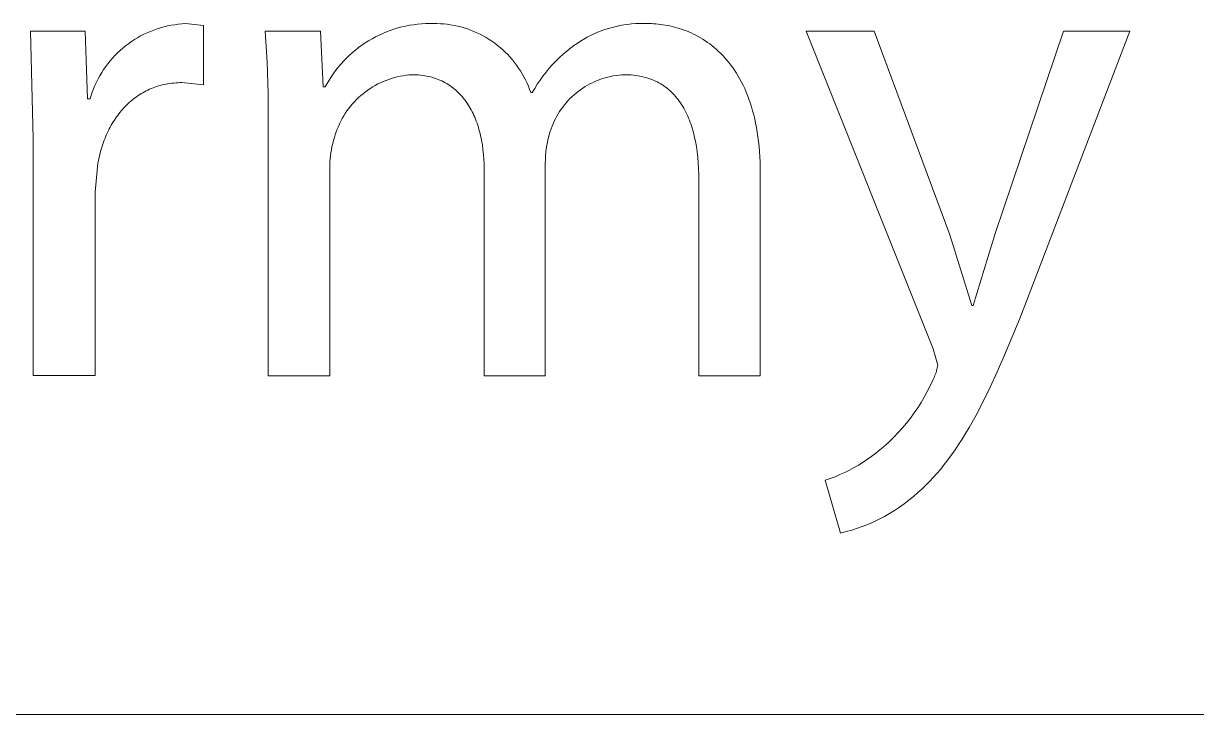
# Model space of a CAD drawing. Header units: millimetres. Extents: x 2840 to 6121, y 744 to 3036.
# Drawn here: x 5271.7 to 5325.9, y 744.1 to 776 of the extents above; entities that cross this region are included whole.
import ezdxf

# ---------------------------------------------------------------- set-up
doc = ezdxf.new("R2010")
doc.units = ezdxf.units.MM
doc.header["$MEASUREMENT"] = 0
doc.layers.add('Domyślny', color=7, linetype='Continuous', true_color=0x000000)

msp = doc.modelspace()

# ---------------------------------------------------------------- linework, layer by layer
at = {"layer": 'Domyślny', "color": 18, "lineweight": 15, "true_color": 0x000000}
for p, q in [((5277.741, 775.652), (5277.898, 775.707)), ((5277.898, 775.707), (5278.057, 775.757)), ((5278.057, 775.757), (5278.218, 775.801)), ((5278.218, 775.801), (5278.38, 775.839)), ((5278.38, 775.839), (5278.543, 775.872)), ((5278.543, 775.872), (5278.707, 775.899)), ((5278.707, 775.899), (5278.872, 775.92)), ((5278.872, 775.92), (5279.038, 775.936)), ((5279.038, 775.936), (5279.204, 775.946)), ((5279.204, 775.946), (5280.035, 775.858)), ((5280.035, 775.858), (5280.035, 773.127)), ((5288.649, 775.633), (5288.824, 775.692)), ((5288.824, 775.692), (5289.001, 775.746)), ((5289.001, 775.746), (5289.18, 775.793)), ((5289.18, 775.793), (5289.36, 775.835)), ((5289.36, 775.835), (5289.541, 775.87)), ((5289.541, 775.87), (5289.724, 775.899)), ((5289.724, 775.899), (5289.907, 775.922)), ((5289.907, 775.922), (5290.092, 775.939)), ((5290.092, 775.939), (5290.276, 775.949)), ((5290.276, 775.949), (5290.461, 775.953)), ((5290.461, 775.953), (5290.646, 775.951)), ((5290.646, 775.951), (5290.805, 775.95)), ((5290.805, 775.95), (5290.964, 775.944)), ((5290.964, 775.944), (5291.123, 775.933)), ((5291.123, 775.933), (5291.281, 775.916)), ((5291.281, 775.916), (5291.439, 775.893)), ((5291.439, 775.893), (5291.596, 775.866)), ((5291.596, 775.866), (5291.751, 775.832)), ((5291.751, 775.832), (5291.906, 775.794)), ((5291.906, 775.794), (5292.059, 775.751)), ((5292.059, 775.751), (5292.21, 775.702)), ((5292.21, 775.702), (5292.36, 775.648)), ((5298.388, 775.612), (5298.557, 775.672)), ((5298.557, 775.672), (5298.728, 775.727)), ((5298.728, 775.727), (5298.901, 775.776)), ((5298.901, 775.776), (5299.075, 775.819)), ((5299.075, 775.819), (5299.251, 775.857)), ((5299.251, 775.857), (5299.427, 775.888)), ((5299.427, 775.888), (5299.605, 775.913)), ((5299.605, 775.913), (5299.784, 775.933)), ((5299.784, 775.933), (5299.963, 775.947)), ((5299.963, 775.947), (5300.142, 775.954)), ((5300.142, 775.954), (5300.322, 775.956)), ((5300.322, 775.956), (5300.501, 775.951)), ((5300.501, 775.951), (5300.601, 775.95)), ((5300.601, 775.95), (5300.702, 775.947)), ((5300.702, 775.947), (5300.804, 775.942)), ((5300.804, 775.942), (5300.907, 775.934)), ((5300.907, 775.934), (5301.012, 775.925)), ((5301.012, 775.925), (5301.117, 775.913)), ((5301.117, 775.913), (5301.224, 775.898)), ((5301.224, 775.898), (5301.331, 775.881)), ((5301.331, 775.881), (5301.439, 775.862)), ((5301.439, 775.862), (5301.547, 775.84)), ((5301.547, 775.84), (5301.657, 775.815)), ((5301.657, 775.815), (5301.766, 775.788)), ((5301.766, 775.788), (5301.876, 775.758)), ((5301.876, 775.758), (5301.986, 775.725)), ((5301.986, 775.725), (5302.096, 775.689)), ((5302.096, 775.689), (5302.207, 775.65)), ((5272.179, 770.625), (5272.048, 775.596)), ((5272.048, 775.596), (5274.572, 775.596)), ((5274.572, 775.596), (5274.681, 772.471)), ((5276.708, 775.119), (5276.847, 775.21)), ((5276.847, 775.21), (5276.99, 775.296)), ((5276.99, 775.296), (5277.135, 775.378)), ((5277.135, 775.378), (5277.283, 775.454)), ((5277.283, 775.454), (5277.433, 775.525)), ((5277.433, 775.525), (5277.586, 775.591)), ((5277.586, 775.591), (5277.741, 775.652)), ((5282.972, 774.164), (5282.888, 775.601)), ((5282.888, 775.601), (5285.434, 775.601)), ((5285.434, 775.601), (5285.554, 773.023)), ((5287.494, 775.057), (5287.65, 775.156)), ((5287.65, 775.156), (5287.81, 775.249)), ((5287.81, 775.249), (5287.972, 775.337)), ((5287.972, 775.337), (5288.137, 775.42)), ((5288.137, 775.42), (5288.306, 775.496)), ((5288.306, 775.496), (5288.476, 775.568)), ((5288.476, 775.568), (5288.649, 775.633)), ((5292.36, 775.648), (5292.508, 775.589)), ((5292.508, 775.589), (5292.654, 775.525)), ((5292.654, 775.525), (5292.797, 775.456)), ((5292.797, 775.456), (5292.939, 775.382)), ((5292.939, 775.382), (5293.077, 775.304)), ((5293.077, 775.304), (5293.213, 775.221)), ((5293.213, 775.221), (5293.346, 775.133)), ((5293.346, 775.133), (5293.475, 775.041)), ((5297.274, 775.037), (5297.424, 775.134)), ((5297.424, 775.134), (5297.578, 775.227)), ((5297.578, 775.227), (5297.734, 775.315)), ((5297.734, 775.315), (5297.894, 775.397)), ((5297.894, 775.397), (5298.056, 775.475)), ((5298.056, 775.475), (5298.221, 775.546)), ((5298.221, 775.546), (5298.388, 775.612)), ((5302.207, 775.65), (5302.317, 775.608)), ((5302.317, 775.608), (5302.427, 775.563)), ((5302.427, 775.563), (5302.537, 775.515)), ((5302.537, 775.515), (5302.647, 775.463)), ((5302.647, 775.463), (5302.756, 775.409)), ((5302.756, 775.409), (5302.865, 775.351)), ((5302.865, 775.351), (5302.973, 775.289)), ((5302.973, 775.289), (5303.08, 775.225)), ((5303.08, 775.225), (5303.187, 775.156)), ((5303.187, 775.156), (5303.293, 775.084)), ((5313.705, 760.933), (5307.838, 775.596)), ((5307.838, 775.596), (5310.985, 775.596)), ((5310.985, 775.596), (5314.47, 766.2)), ((5316.568, 766.265), (5319.725, 775.596)), ((5322.774, 775.596), (5318.447, 764.266)), ((5319.725, 775.596), (5322.774, 775.596)), ((5275.947, 774.474), (5276.065, 774.592)), ((5276.065, 774.592), (5276.186, 774.706)), ((5276.186, 774.706), (5276.311, 774.816)), ((5276.311, 774.816), (5276.44, 774.922)), ((5276.44, 774.922), (5276.572, 775.022)), ((5276.572, 775.022), (5276.708, 775.119)), ((5286.768, 774.486), (5286.905, 774.61)), ((5286.905, 774.61), (5287.047, 774.729)), ((5287.047, 774.729), (5287.192, 774.843)), ((5287.192, 774.843), (5287.341, 774.953)), ((5287.341, 774.953), (5287.494, 775.057)), ((5293.475, 775.041), (5293.602, 774.944)), ((5293.602, 774.944), (5293.725, 774.844)), ((5293.725, 774.844), (5293.845, 774.739)), ((5293.845, 774.739), (5293.961, 774.63)), ((5293.961, 774.63), (5294.073, 774.517)), ((5296.63, 774.535), (5296.804, 774.683)), ((5296.804, 774.683), (5296.983, 774.826)), ((5296.983, 774.826), (5297.126, 774.934)), ((5297.126, 774.934), (5297.274, 775.037)), ((5303.293, 775.084), (5303.397, 775.009)), ((5303.397, 775.009), (5303.501, 774.929)), ((5303.501, 774.929), (5303.604, 774.846)), ((5303.604, 774.846), (5303.705, 774.759)), ((5303.705, 774.759), (5303.805, 774.668)), ((5303.805, 774.668), (5303.903, 774.573)), ((5275.522, 773.963), (5275.621, 774.096)), ((5275.621, 774.096), (5275.726, 774.226)), ((5275.726, 774.226), (5275.834, 774.352)), ((5275.834, 774.352), (5275.947, 774.474)), ((5283.015, 772.725), (5282.972, 774.164)), ((5286.263, 773.947), (5286.382, 774.088)), ((5286.382, 774.088), (5286.506, 774.225)), ((5286.506, 774.225), (5286.635, 774.358)), ((5286.635, 774.358), (5286.768, 774.486)), ((5294.073, 774.517), (5294.182, 774.4)), ((5294.182, 774.4), (5294.286, 774.28)), ((5294.286, 774.28), (5294.386, 774.156)), ((5294.386, 774.156), (5294.482, 774.029)), ((5295.987, 773.885), (5296.139, 774.055)), ((5296.139, 774.055), (5296.297, 774.221)), ((5296.297, 774.221), (5296.461, 774.381)), ((5296.461, 774.381), (5296.63, 774.535)), ((5303.903, 774.573), (5304, 774.474)), ((5304, 774.474), (5304.095, 774.371)), ((5304.095, 774.371), (5304.189, 774.264)), ((5304.189, 774.264), (5304.281, 774.152)), ((5304.281, 774.152), (5304.37, 774.037)), ((5275.171, 773.397), (5275.252, 773.543)), ((5275.252, 773.543), (5275.337, 773.686)), ((5275.337, 773.686), (5275.427, 773.826)), ((5275.427, 773.826), (5275.522, 773.963)), ((5285.835, 773.345), (5285.934, 773.501)), ((5285.934, 773.501), (5286.039, 773.653)), ((5286.039, 773.653), (5286.148, 773.802)), ((5286.148, 773.802), (5286.263, 773.947)), ((5289.11, 773.521), (5288.977, 773.491)), ((5289.245, 773.545), (5289.11, 773.521)), ((5289.38, 773.565), (5289.245, 773.545)), ((5289.515, 773.581), (5289.38, 773.565)), ((5289.652, 773.591), (5289.515, 773.581)), ((5289.754, 773.59), (5289.652, 773.591)), ((5289.855, 773.586), (5289.754, 773.59)), ((5289.955, 773.579), (5289.855, 773.586)), ((5290.053, 773.57), (5289.955, 773.579)), ((5290.149, 773.558), (5290.053, 773.57)), ((5290.244, 773.543), (5290.149, 773.558)), ((5290.337, 773.526), (5290.244, 773.543)), ((5290.428, 773.507), (5290.337, 773.526)), ((5290.518, 773.485), (5290.428, 773.507)), ((5294.482, 774.029), (5294.574, 773.899)), ((5294.574, 773.899), (5294.661, 773.766)), ((5294.661, 773.766), (5294.743, 773.629)), ((5294.743, 773.629), (5294.821, 773.49)), ((5295.566, 773.343), (5295.7, 773.528)), ((5295.7, 773.528), (5295.84, 773.709)), ((5295.84, 773.709), (5295.987, 773.885)), ((5298.82, 773.511), (5298.696, 773.482)), ((5298.945, 773.535), (5298.82, 773.511)), ((5299.071, 773.556), (5298.945, 773.535)), ((5299.198, 773.572), (5299.071, 773.556)), ((5299.325, 773.584), (5299.198, 773.572)), ((5299.452, 773.591), (5299.325, 773.584)), ((5299.56, 773.59), (5299.452, 773.591)), ((5299.667, 773.586), (5299.56, 773.59)), ((5299.771, 773.579), (5299.667, 773.586)), ((5299.874, 773.57), (5299.771, 773.579)), ((5299.975, 773.558), (5299.874, 773.57)), ((5300.075, 773.543), (5299.975, 773.558)), ((5300.172, 773.526), (5300.075, 773.543)), ((5300.268, 773.506), (5300.172, 773.526)), ((5300.362, 773.483), (5300.268, 773.506)), ((5304.37, 774.037), (5304.458, 773.917)), ((5304.458, 773.917), (5304.544, 773.792)), ((5304.544, 773.792), (5304.627, 773.663)), ((5304.627, 773.663), (5304.708, 773.529)), ((5304.708, 773.529), (5304.787, 773.391)), ((5274.962, 772.944), (5275.027, 773.097)), ((5275.027, 773.097), (5275.096, 773.248)), ((5275.096, 773.248), (5275.171, 773.397)), ((5277.708, 772.983), (5277.628, 772.95)), ((5277.79, 773.013), (5277.708, 772.983)), ((5277.873, 773.042), (5277.79, 773.013)), ((5277.957, 773.069), (5277.873, 773.042)), ((5278.042, 773.093), (5277.957, 773.069)), ((5278.128, 773.116), (5278.042, 773.093)), ((5278.215, 773.136), (5278.128, 773.116)), ((5278.303, 773.155), (5278.215, 773.136)), ((5278.392, 773.171), (5278.303, 773.155)), ((5278.482, 773.185), (5278.392, 773.171)), ((5278.573, 773.197), (5278.482, 773.185)), ((5278.664, 773.207), (5278.573, 773.197)), ((5278.757, 773.215), (5278.664, 773.207)), ((5278.85, 773.221), (5278.757, 773.215)), ((5278.945, 773.224), (5278.85, 773.221)), ((5279.04, 773.225), (5278.945, 773.224)), ((5280.035, 773.127), (5279.04, 773.225)), ((5285.554, 773.023), (5285.653, 773.023)), ((5285.653, 773.023), (5285.741, 773.185)), ((5285.741, 773.185), (5285.835, 773.345)), ((5287.844, 773.027), (5287.728, 772.954)), ((5287.962, 773.096), (5287.844, 773.027)), ((5288.082, 773.161), (5287.962, 773.096)), ((5288.205, 773.221), (5288.082, 773.161)), ((5288.329, 773.277), (5288.205, 773.221)), ((5288.456, 773.329), (5288.329, 773.277)), ((5288.584, 773.376), (5288.456, 773.329)), ((5288.713, 773.419), (5288.584, 773.376)), ((5288.844, 773.458), (5288.713, 773.419)), ((5288.977, 773.491), (5288.844, 773.458)), ((5290.607, 773.46), (5290.518, 773.485)), ((5290.693, 773.433), (5290.607, 773.46)), ((5290.779, 773.404), (5290.693, 773.433)), ((5290.862, 773.372), (5290.779, 773.404)), ((5290.944, 773.338), (5290.862, 773.372)), ((5291.025, 773.302), (5290.944, 773.338)), ((5291.103, 773.263), (5291.025, 773.302)), ((5291.181, 773.222), (5291.103, 773.263)), ((5291.256, 773.179), (5291.181, 773.222)), ((5291.33, 773.133), (5291.256, 773.179)), ((5291.402, 773.086), (5291.33, 773.133)), ((5291.473, 773.036), (5291.402, 773.086)), ((5291.542, 772.984), (5291.473, 773.036)), ((5291.61, 772.93), (5291.542, 772.984)), ((5294.821, 773.49), (5294.894, 773.349)), ((5294.894, 773.349), (5294.962, 773.205)), ((5294.962, 773.205), (5295.025, 773.059)), ((5295.025, 773.059), (5295.083, 772.911)), ((5295.202, 772.761), (5295.317, 772.959)), ((5295.317, 772.959), (5295.438, 773.153)), ((5295.438, 773.153), (5295.566, 773.343)), ((5297.535, 772.969), (5297.43, 772.896)), ((5297.643, 773.038), (5297.535, 772.969)), ((5297.752, 773.103), (5297.643, 773.038)), ((5297.864, 773.164), (5297.752, 773.103)), ((5297.978, 773.221), (5297.864, 773.164)), ((5298.094, 773.275), (5297.978, 773.221)), ((5298.211, 773.324), (5298.094, 773.275)), ((5298.33, 773.37), (5298.211, 773.324)), ((5298.451, 773.411), (5298.33, 773.37)), ((5298.573, 773.449), (5298.451, 773.411)), ((5298.696, 773.482), (5298.573, 773.449)), ((5300.455, 773.458), (5300.362, 773.483)), ((5300.545, 773.431), (5300.455, 773.458)), ((5300.634, 773.401), (5300.545, 773.431)), ((5300.721, 773.368), (5300.634, 773.401)), ((5300.806, 773.333), (5300.721, 773.368)), ((5300.89, 773.295), (5300.806, 773.333)), ((5300.972, 773.255), (5300.89, 773.295)), ((5301.052, 773.212), (5300.972, 773.255)), ((5301.13, 773.167), (5301.052, 773.212)), ((5301.207, 773.12), (5301.13, 773.167)), ((5301.282, 773.07), (5301.207, 773.12)), ((5301.355, 773.017), (5301.282, 773.07)), ((5301.426, 772.963), (5301.355, 773.017)), ((5301.496, 772.906), (5301.426, 772.963)), ((5304.787, 773.391), (5304.863, 773.248)), ((5304.863, 773.248), (5304.937, 773.101)), ((5304.937, 773.101), (5305.008, 772.948)), ((5274.681, 772.471), (5274.801, 772.471)), ((5274.801, 772.471), (5274.849, 772.631)), ((5274.849, 772.631), (5274.903, 772.788)), ((5274.903, 772.788), (5274.962, 772.944)), ((5276.741, 772.416), (5276.675, 772.361)), ((5276.809, 772.471), (5276.741, 772.416)), ((5276.878, 772.523), (5276.809, 772.471)), ((5276.948, 772.574), (5276.878, 772.523)), ((5277.019, 772.623), (5276.948, 772.574)), ((5277.091, 772.67), (5277.019, 772.623)), ((5277.164, 772.716), (5277.091, 772.67)), ((5277.239, 772.76), (5277.164, 772.716)), ((5277.315, 772.801), (5277.239, 772.76)), ((5277.391, 772.841), (5277.315, 772.801)), ((5277.469, 772.88), (5277.391, 772.841)), ((5277.548, 772.916), (5277.469, 772.88)), ((5277.628, 772.95), (5277.548, 772.916)), ((5283.02, 771.286), (5283.015, 772.725)), ((5287.094, 772.438), (5286.999, 772.34)), ((5287.192, 772.533), (5287.094, 772.438)), ((5287.293, 772.625), (5287.192, 772.533)), ((5287.398, 772.713), (5287.293, 772.625)), ((5287.505, 772.797), (5287.398, 772.713)), ((5287.615, 772.878), (5287.505, 772.797)), ((5287.728, 772.954), (5287.615, 772.878)), ((5291.676, 772.874), (5291.61, 772.93)), ((5291.74, 772.816), (5291.676, 772.874)), ((5291.803, 772.755), (5291.74, 772.816)), ((5291.864, 772.693), (5291.803, 772.755)), ((5291.924, 772.629), (5291.864, 772.693)), ((5291.981, 772.563), (5291.924, 772.629)), ((5292.038, 772.494), (5291.981, 772.563)), ((5292.092, 772.424), (5292.038, 772.494)), ((5292.145, 772.352), (5292.092, 772.424)), ((5295.083, 772.911), (5295.136, 772.761)), ((5295.136, 772.761), (5295.202, 772.761)), ((5296.945, 772.484), (5296.857, 772.392)), ((5297.036, 772.573), (5296.945, 772.484)), ((5297.131, 772.659), (5297.036, 772.573)), ((5297.228, 772.741), (5297.131, 772.659)), ((5297.328, 772.821), (5297.228, 772.741)), ((5297.43, 772.896), (5297.328, 772.821)), ((5301.564, 772.846), (5301.496, 772.906)), ((5301.63, 772.784), (5301.564, 772.846)), ((5301.695, 772.72), (5301.63, 772.784)), ((5301.757, 772.654), (5301.695, 772.72)), ((5301.818, 772.585), (5301.757, 772.654)), ((5301.878, 772.514), (5301.818, 772.585)), ((5301.936, 772.44), (5301.878, 772.514)), ((5301.991, 772.365), (5301.936, 772.44)), ((5305.008, 772.948), (5305.076, 772.791)), ((5305.076, 772.791), (5305.142, 772.629)), ((5305.142, 772.629), (5305.204, 772.462)), ((5305.204, 772.462), (5305.264, 772.29)), ((5276.243, 771.924), (5276.186, 771.856)), ((5276.301, 771.991), (5276.243, 771.924)), ((5276.36, 772.057), (5276.301, 771.991)), ((5276.42, 772.121), (5276.36, 772.057)), ((5276.482, 772.183), (5276.42, 772.121)), ((5276.545, 772.244), (5276.482, 772.183)), ((5276.609, 772.303), (5276.545, 772.244)), ((5276.675, 772.361), (5276.609, 772.303)), ((5286.655, 771.915), (5286.579, 771.802)), ((5286.736, 772.026), (5286.655, 771.915)), ((5286.82, 772.134), (5286.736, 772.026)), ((5286.908, 772.238), (5286.82, 772.134)), ((5286.999, 772.34), (5286.908, 772.238)), ((5292.197, 772.279), (5292.145, 772.352)), ((5292.247, 772.203), (5292.197, 772.279)), ((5292.295, 772.126), (5292.247, 772.203)), ((5292.341, 772.046), (5292.295, 772.126)), ((5292.386, 771.966), (5292.341, 772.046)), ((5292.43, 771.883), (5292.386, 771.966)), ((5292.471, 771.799), (5292.43, 771.883)), ((5296.466, 771.889), (5296.398, 771.781)), ((5296.537, 771.995), (5296.466, 771.889)), ((5296.612, 772.098), (5296.537, 771.995)), ((5296.69, 772.199), (5296.612, 772.098)), ((5296.772, 772.296), (5296.69, 772.199)), ((5296.857, 772.392), (5296.772, 772.296)), ((5302.046, 772.287), (5301.991, 772.365)), ((5302.098, 772.207), (5302.046, 772.287)), ((5302.149, 772.124), (5302.098, 772.207)), ((5302.198, 772.04), (5302.149, 772.124)), ((5302.246, 771.953), (5302.198, 772.04)), ((5302.291, 771.864), (5302.246, 771.953)), ((5305.264, 772.29), (5305.32, 772.112)), ((5305.32, 772.112), (5305.373, 771.93)), ((5305.373, 771.93), (5305.422, 771.742)), ((5275.824, 771.335), (5275.777, 771.255)), ((5275.872, 771.414), (5275.824, 771.335)), ((5275.921, 771.491), (5275.872, 771.414)), ((5275.971, 771.567), (5275.921, 771.491)), ((5276.023, 771.641), (5275.971, 771.567)), ((5276.076, 771.714), (5276.023, 771.641)), ((5276.13, 771.786), (5276.076, 771.714)), ((5276.186, 771.856), (5276.13, 771.786)), ((5286.374, 771.448), (5286.314, 771.325)), ((5286.438, 771.568), (5286.374, 771.448)), ((5286.507, 771.687), (5286.438, 771.568)), ((5286.579, 771.802), (5286.507, 771.687)), ((5292.512, 771.713), (5292.471, 771.799)), ((5292.55, 771.625), (5292.512, 771.713)), ((5292.587, 771.536), (5292.55, 771.625)), ((5292.622, 771.445), (5292.587, 771.536)), ((5292.656, 771.353), (5292.622, 771.445)), ((5292.688, 771.259), (5292.656, 771.353)), ((5296.218, 771.444), (5296.165, 771.327)), ((5296.274, 771.558), (5296.218, 771.444)), ((5296.334, 771.671), (5296.274, 771.558)), ((5296.398, 771.781), (5296.334, 771.671)), ((5302.335, 771.773), (5302.291, 771.864)), ((5302.378, 771.68), (5302.335, 771.773)), ((5302.418, 771.585), (5302.378, 771.68)), ((5302.457, 771.487), (5302.418, 771.585)), ((5302.495, 771.388), (5302.457, 771.487)), ((5302.53, 771.286), (5302.495, 771.388)), ((5305.422, 771.742), (5305.469, 771.549)), ((5305.469, 771.549), (5305.511, 771.35)), ((5305.511, 771.35), (5305.55, 771.147)), ((5275.566, 770.837), (5275.527, 770.749)), ((5275.605, 770.923), (5275.566, 770.837)), ((5275.646, 771.008), (5275.605, 770.923)), ((5275.689, 771.092), (5275.646, 771.008)), ((5275.732, 771.174), (5275.689, 771.092)), ((5275.777, 771.255), (5275.732, 771.174)), ((5283.02, 759.693), (5283.02, 771.286)), ((5286.117, 770.816), (5286.079, 770.685)), ((5286.159, 770.946), (5286.117, 770.816)), ((5286.206, 771.074), (5286.159, 770.946)), ((5286.258, 771.2), (5286.206, 771.074)), ((5286.314, 771.325), (5286.258, 771.2)), ((5292.718, 771.164), (5292.688, 771.259)), ((5292.747, 771.067), (5292.718, 771.164)), ((5292.774, 770.968), (5292.747, 771.067)), ((5292.799, 770.869), (5292.774, 770.968)), ((5292.823, 770.768), (5292.799, 770.869)), ((5295.987, 770.811), (5295.946, 770.652)), ((5296.032, 770.969), (5295.987, 770.811)), ((5296.073, 771.09), (5296.032, 770.969)), ((5296.117, 771.209), (5296.073, 771.09)), ((5296.165, 771.327), (5296.117, 771.209)), ((5302.564, 771.182), (5302.53, 771.286)), ((5302.597, 771.077), (5302.564, 771.182)), ((5302.627, 770.969), (5302.597, 771.077)), ((5302.656, 770.859), (5302.627, 770.969)), ((5302.683, 770.747), (5302.656, 770.859)), ((5305.55, 771.147), (5305.586, 770.937)), ((5305.586, 770.937), (5305.617, 770.722)), ((5272.179, 759.699), (5272.179, 770.625)), ((5275.357, 770.294), (5275.299, 770.104)), ((5275.388, 770.387), (5275.357, 770.294)), ((5275.421, 770.48), (5275.388, 770.387)), ((5275.455, 770.571), (5275.421, 770.48)), ((5275.49, 770.66), (5275.455, 770.571)), ((5275.527, 770.749), (5275.49, 770.66)), ((5285.963, 770.271), (5285.934, 770.131)), ((5285.997, 770.41), (5285.963, 770.271)), ((5286.036, 770.548), (5285.997, 770.41)), ((5286.079, 770.685), (5286.036, 770.548)), ((5292.845, 770.665), (5292.823, 770.768)), ((5292.866, 770.561), (5292.845, 770.665)), ((5292.902, 770.35), (5292.866, 770.561)), ((5292.931, 770.133), (5292.902, 770.35)), ((5295.88, 770.331), (5295.854, 770.169)), ((5295.911, 770.492), (5295.88, 770.331)), ((5295.946, 770.652), (5295.911, 770.492)), ((5302.733, 770.517), (5302.683, 770.747)), ((5302.776, 770.28), (5302.733, 770.517)), ((5302.812, 770.035), (5302.776, 770.28)), ((5305.617, 770.722), (5305.645, 770.502)), ((5305.645, 770.502), (5305.669, 770.276)), ((5305.669, 770.276), (5305.688, 770.044)), ((5275.201, 769.712), (5275.162, 769.51)), ((5275.247, 769.91), (5275.201, 769.712)), ((5275.299, 770.104), (5275.247, 769.91)), ((5285.89, 769.847), (5285.875, 769.705)), ((5285.91, 769.989), (5285.89, 769.847)), ((5285.934, 770.131), (5285.91, 769.989)), ((5292.954, 769.912), (5292.931, 770.133)), ((5292.971, 769.686), (5292.954, 769.912)), ((5295.818, 769.843), (5295.808, 769.68)), ((5295.834, 770.007), (5295.818, 769.843)), ((5295.854, 770.169), (5295.834, 770.007)), ((5302.841, 769.782), (5302.812, 770.035)), ((5302.864, 769.521), (5302.841, 769.782)), ((5305.688, 770.044), (5305.704, 769.806)), ((5305.704, 769.806), (5305.715, 769.562)), ((5275.162, 769.51), (5275.041, 768.166)), ((5285.866, 769.562), (5285.86, 769.419)), ((5285.86, 769.419), (5285.86, 769.275)), ((5285.86, 769.275), (5285.86, 759.693)), ((5285.875, 769.705), (5285.866, 769.562)), ((5292.981, 769.455), (5292.971, 769.686)), ((5292.984, 769.221), (5292.981, 769.455)), ((5292.984, 759.693), (5292.984, 769.221)), ((5295.808, 769.68), (5295.803, 769.516)), ((5295.803, 769.516), (5295.803, 759.693)), ((5302.881, 769.254), (5302.864, 769.521)), ((5302.891, 768.979), (5302.881, 769.254)), ((5305.715, 769.562), (5305.721, 769.312)), ((5305.721, 769.312), (5305.724, 769.057)), ((5302.894, 768.696), (5302.891, 768.979)), ((5302.894, 759.693), (5302.894, 768.696)), ((5305.724, 769.057), (5305.724, 759.693)), ((5275.041, 768.166), (5275.041, 759.699)), ((5314.47, 766.2), (5315.486, 762.944)), ((5315.552, 762.944), (5316.568, 766.265)), ((5318.447, 764.266), (5317.697, 762.34)), ((5315.486, 762.944), (5315.552, 762.944)), ((5317.697, 762.34), (5316.996, 760.645)), ((5313.913, 760.19), (5313.705, 760.933)), ((5316.996, 760.645), (5316.659, 759.879)), ((5313.859, 759.927), (5313.876, 759.992)), ((5313.876, 759.992), (5313.89, 760.058)), ((5313.89, 760.058), (5313.902, 760.124)), ((5313.902, 760.124), (5313.913, 760.19)), ((5275.041, 759.699), (5272.179, 759.699)), ((5285.86, 759.693), (5283.02, 759.693)), ((5295.803, 759.693), (5292.984, 759.693)), ((5305.724, 759.693), (5302.894, 759.693)), ((5313.562, 759.227), (5313.683, 759.491)), ((5313.683, 759.491), (5313.714, 759.551)), ((5313.714, 759.551), (5313.744, 759.611)), ((5313.744, 759.611), (5313.771, 759.673)), ((5313.771, 759.673), (5313.796, 759.735)), ((5313.796, 759.735), (5313.819, 759.798)), ((5313.819, 759.798), (5313.84, 759.862)), ((5313.84, 759.862), (5313.859, 759.927)), ((5316.659, 759.879), (5316.328, 759.165)), ((5313.293, 758.712), (5313.432, 758.967)), ((5313.432, 758.967), (5313.562, 759.227)), ((5316.328, 759.165), (5316.003, 758.498)), ((5312.99, 758.216), (5313.146, 758.461)), ((5313.146, 758.461), (5313.293, 758.712)), ((5316.003, 758.498), (5315.68, 757.878)), ((5312.655, 757.741), (5312.827, 757.975)), ((5312.827, 757.975), (5312.99, 758.216)), ((5315.68, 757.878), (5315.359, 757.302)), ((5312.094, 757.074), (5312.288, 757.29)), ((5312.288, 757.29), (5312.475, 757.512)), ((5312.475, 757.512), (5312.655, 757.741)), ((5315.359, 757.302), (5315.198, 757.03)), ((5311.684, 756.662), (5311.892, 756.865)), ((5311.892, 756.865), (5312.094, 757.074)), ((5315.037, 756.768), (5314.875, 756.515)), ((5315.198, 757.03), (5315.037, 756.768)), ((5311.059, 756.125), (5311.247, 756.279)), ((5311.247, 756.279), (5311.468, 756.467)), ((5311.468, 756.467), (5311.684, 756.662)), ((5314.713, 756.272), (5314.549, 756.038)), ((5314.875, 756.515), (5314.713, 756.272)), ((5310.263, 755.574), (5310.468, 755.702)), ((5310.468, 755.702), (5310.67, 755.837)), ((5310.67, 755.837), (5310.867, 755.978)), ((5310.867, 755.978), (5311.059, 756.125)), ((5314.385, 755.814), (5314.218, 755.598)), ((5314.549, 756.038), (5314.385, 755.814)), ((5309.178, 755.035), (5309.402, 755.129)), ((5309.402, 755.129), (5309.622, 755.229)), ((5309.622, 755.229), (5309.839, 755.337)), ((5309.839, 755.337), (5310.053, 755.452)), ((5310.053, 755.452), (5310.263, 755.574)), ((5313.881, 755.19), (5313.709, 754.998)), ((5314.05, 755.39), (5313.881, 755.19)), ((5314.218, 755.598), (5314.05, 755.39)), ((5308.723, 754.869), (5308.952, 754.949)), ((5309.433, 752.433), (5308.723, 754.869)), ((5308.952, 754.949), (5309.178, 755.035)), ((5313.357, 754.636), (5313.178, 754.465)), ((5313.534, 754.813), (5313.357, 754.636)), ((5313.709, 754.998), (5313.534, 754.813)), ((5312.791, 754.122), (5312.582, 753.95)), ((5312.995, 754.301), (5312.791, 754.122)), ((5313.178, 754.465), (5312.995, 754.301)), ((5311.92, 753.479), (5311.689, 753.337)), ((5312.146, 753.629), (5311.92, 753.479)), ((5312.366, 753.786), (5312.146, 753.629)), ((5312.582, 753.95), (5312.366, 753.786)), ((5310.969, 752.959), (5310.721, 752.85)), ((5311.213, 753.077), (5310.969, 752.959)), ((5311.453, 753.203), (5311.213, 753.077)), ((5311.689, 753.337), (5311.453, 753.203)), ((5309.696, 752.499), (5309.433, 752.433)), ((5309.957, 752.573), (5309.696, 752.499)), ((5310.214, 752.657), (5309.957, 752.573)), ((5310.469, 752.749), (5310.214, 752.657)), ((5310.721, 752.85), (5310.469, 752.749)), ((6117.842, 744.056), (2839.856, 744.056)), ((6117.842, 744.056), (4881.001, 744.056))]:
    msp.add_line(p, q, dxfattribs=at)

doc.saveas('drawing.dxf')
